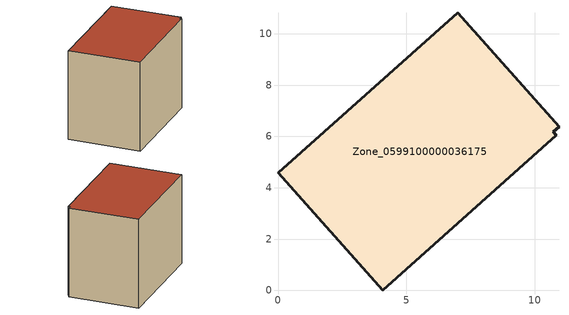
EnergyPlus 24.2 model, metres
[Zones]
Zone_0599100000036175
 floor ground (C_G): 10.95,6.38 10.73,6.18 10.84,6.05 4.08,0 0,4.59 6.99,10.82 z0
 wall outside (C_F): 10.95,6.38 6.99,10.82 0,4.59 4.08,0 10.84,6.05 10.73,6.18 10.95,6.38 z0:7.68
 roof outside (C_R): 10.73,6.18 10.95,6.38 6.99,10.82 0,4.59 4.08,0 10.84,6.05 z7.68
[BUILDING]
Pand.0599100000036175: North Axis=0; Terrain=City; Loads Convergence Tolerance Value=0.04; Temperature Convergence Tolerance Value=0.4; Solar Distribution=FullExterior; Maximum Number of Warmup Days=25; Minimum Number of Warmup Days=1
[Site:Location]
Rotterdam.The.Hague.AP_ZH_NLD Design_Conditions: Latitude=51.96; Longitude=4.45; Time Zone=1; Elevation=-4.5
[SITE:GROUNDTEMPERATURE:BUILDINGSURFACE]
18, 18, 18, 18, 18, 18, 18, 18, 18, 18, 18, 18
[MATERIAL] Thermal Absorptance=0.9; Solar Absorptance=0.7; Visible Absorptance=0.7
Name | Roughness | Thickness | Conductivity | Density | Specific Heat
G.TC.1965-1974 | MediumSmooth | 0.15 | 0.882353 | 540 | 1210
F.TC.1965-1974 | Rough | 0.3 | 0.697674 | 1920 | 840
R.TC.1965-1974 | MediumRough | 0.2 | 0.232558 | 1500 | 1000
[CONSTRUCTION]
C_G: G.TC.1965-1974
C_F: F.TC.1965-1974
C_R: R.TC.1965-1974
[ZONE]
Zone_0599100000036175: Type=1; Multiplier=1; Ceiling Height=Autocalculate; Volume=Autocalculate; Floor Area=autocalculate; Part of Total Floor Area=Yes
[ZONEINFILTRATION:DESIGNFLOWRATE]
Infil_Zone_0599100000036175: Zone or ZoneList or Space or SpaceList=Zone_0599100000036175; Schedule=AlwaysOn; Design Flow Rate Calculation Method=Flow/Area; Flow Rate per Floor Area=0.003; Constant Term Coefficient=1; Temperature Term Coefficient=0; Velocity Term Coefficient=0; Velocity Squared Term Coefficient=0
[HVACTEMPLATE:ZONE:IDEALLOADSAIRSYSTEM]
Zone_0599100000036175: Maximum Heating Supply Air Temperature=50; Minimum Cooling Supply Air Temperature=13; Maximum Heating Supply Air Humidity Ratio=0.0156; Minimum Cooling Supply Air Humidity Ratio=0.0077; Heating Limit=NoLimit; Cooling Limit=NoLimit; Dehumidification Control Type=ConstantSensibleHeatRatio; Cooling Sensible Heat Ratio=0.7; Dehumidification Setpoint=60; Humidification Control Type=None; Humidification Setpoint=30; Outdoor Air Method=None; Outdoor Air Flow Rate per Person=0.00944; Outdoor Air Flow Rate per Zone Floor Area=0; Outdoor Air Flow Rate per Zone=0; Demand Controlled Ventilation Type=None; Outdoor Air Economizer Type=NoEconomizer; Heat Recovery Type=None; Sensible Heat Recovery Effectiveness=0.7; Latent Heat Recovery Effectiveness=0.65
[ZONECONTROL:THERMOSTAT]
ThermostatControl_Zone_0599100000036175: Zone or ZoneList=Zone_0599100000036175; Control Type Schedule=DualSetpointControlType; Control 1=Thermostat_Zone_0599100000036175; Temperature Difference Between Cutout And Setpoint=0
[THERMOSTATSETPOINT:DUALSETPOINT]
Thermostat_Zone_0599100000036175: Heating Setpoint Temperature Schedule=HeatingSetpoint_Zone_0599100000036175; Cooling Setpoint Temperature Schedule=CoolingSetpoint_Zone_0599100000036175
[SCHEDULE:COMPACT]
HeatingSetpoint_Zone_0599100000036175: Through: 12/31, For: AllDays, Until: 24:00, 21
CoolingSetpoint_Zone_0599100000036175: Through: 12/31, For: AllDays, Until: 24:00, 24
DualSetpointControlType: Through: 12/31, For: AllDays, Until: 24:00, 4
AlwaysOn: Through: 12/31, For: AllDays, Until: 24:00, 1
